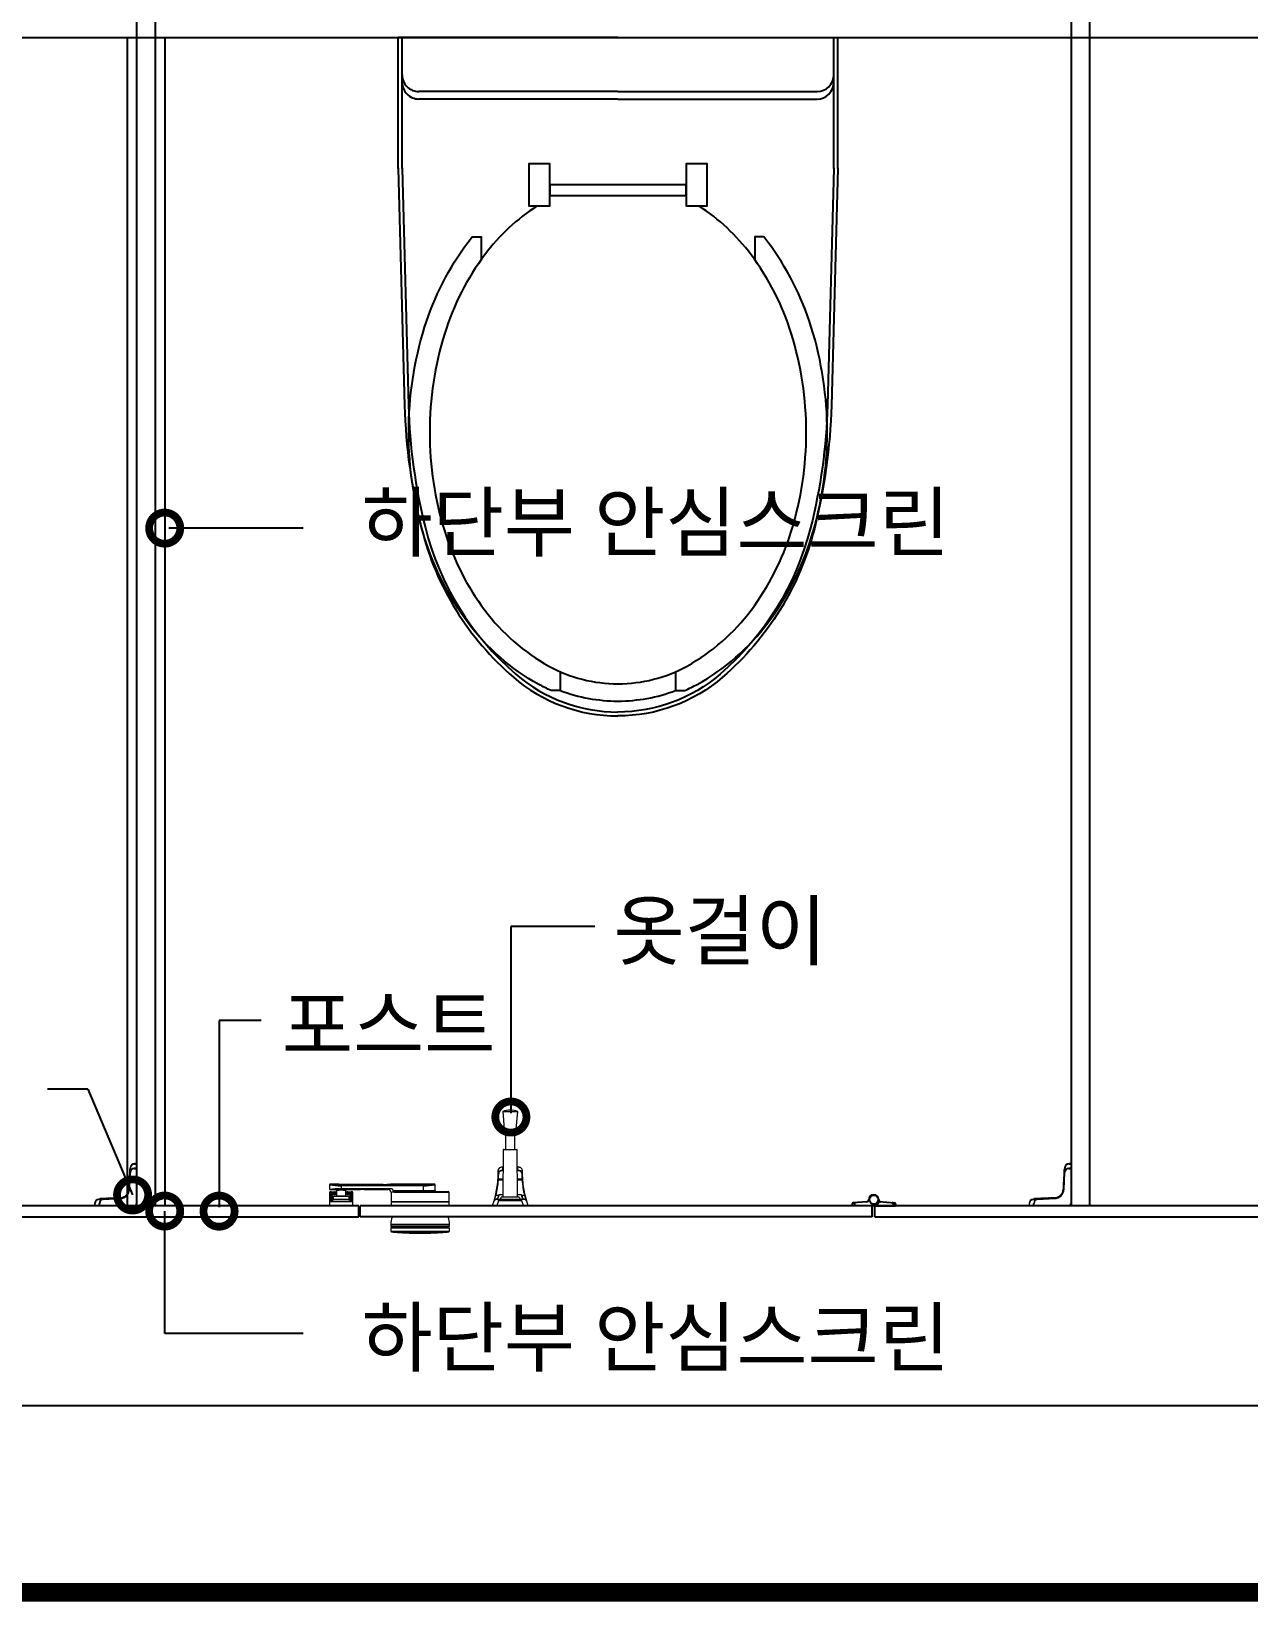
# Model space of a CAD drawing. Extents: x -256 to 8104, y -176 to 5714.
# Drawn here: x 3159 to 3810, y 2764 to 3604 of the extents above; entities that cross this region are included whole.
import ezdxf
from ezdxf.enums import TextEntityAlignment as Align

# ---------------------------------------------------------------- set-up
doc = ezdxf.new("R2010")
doc.units = 0
doc.header["$LTSCALE"] = 30
doc.layers.get('0').update_dxf_attribs({"linetype": 'CONTINUOUS'})
for name, color, linetype in [('0_toilet', 6, 'CONTINUOUS'), ('HAT', 8, 'CONTINUOUS'), ('경첩', 4, 'CONTINUOUS'), ('문자', 3, 'CONTINUOUS'), ('부자재', 4, 'CONTINUOUS'), ('옷걸이', 4, 'CONTINUOUS'), ('잠금쇠(회전형)', 4, 'CONTINUOUS'), ('치수', 1, 'CONTINUOUS'), ('해치', 8, 'CONTINUOUS')]:
    doc.layers.add(name, color=color, linetype=linetype)
doc.styles.add('돋움', font='malgun.ttf')

# ---------------------------------------------------------------- blocks, each defined once
blk = doc.blocks.new('_DOTSMALL')
at = {"color": 0, "linetype": 'ByBlock', "const_width": 0.5}
blk.add_lwpolyline([(-0.0625, 0, 1), (0.0625, 0, 1)], format="xyb", close=True, dxfattribs=at)
blk = doc.blocks.new('A$C63EC304E')
at = {"layer": '치수', "color": 1, "xscale": 2.5, "yscale": 2.5, "zscale": 2.5, "rotation": 234.3098741996962}
blk.add_blockref('_DOTSMALL', (0.312, 0.312), dxfattribs=at)
blk = doc.blocks.new('A$C2BC9653E')
at = {"layer": '치수', "xscale": 0.3333333333333333, "yscale": 0.3333333333333333, "zscale": 0.3333333333333333}
blk.add_blockref('A$C63EC304E', (0, 0), dxfattribs=at)
blk = doc.blocks.new('A$C7FC71301')
at = {"layer": '치수', "rotation": 180}
blk.add_blockref('A$C2BC9653E', (0.208, 0.208), dxfattribs=at)
blk = doc.blocks.new('A$C4A20372B')
at = {"layer": '치수'}
blk.add_blockref('A$C7FC71301', (0, 0), dxfattribs=at)
blk = doc.blocks.new('A$C566469F5')
at = {"layer": '치수'}
blk.add_blockref('A$C4A20372B', (0, 0), dxfattribs=at)
blk = doc.blocks.new('A$C7E317CD4')
at = {"layer": '해치', "xscale": 2, "yscale": 2, "zscale": 2}
blk.add_blockref('A$C566469F5', (0, 0), dxfattribs=at)
blk = doc.blocks.new('A$C601D7F27')
at = {"layer": '치수'}
blk.add_blockref('A$C7E317CD4', (0, 0), dxfattribs=at)
blk = doc.blocks.new('A$C38802C08')
at = {"layer": '치수'}
blk.add_blockref('A$C601D7F27', (0, 0), dxfattribs=at)
blk = doc.blocks.new('A$C10E41893')
at = {"layer": '부자재'}
for p, q in [((6.5, 0), (6.5, 196)), ((123.3, 196), (6.5, 196)), ((123.3, 192.5), (6.5, 192.5)), ((54.8, 0), (54.8, 177.5)), ((61.4, 0), (61.4, 177.5)), ((6.5, 0), (6.5, -196)), ((54.8, 0), (54.8, -177.5)), ((61.4, 0), (61.4, -177.5)), ((123.3, -192.5), (6.5, -192.5)), ((123.3, -196), (6.5, -196))]:
    blk.add_line(p, q, dxfattribs=at)
for points in [[(122.7, 196, -0.012538), (123.3, 196), (334.6, 190.3, -0.055395), (444.7, 175.1, -0.154276), (576.9, 93.3, -0.179504), (611.5, 0, -0.179504)], [(122.8, 192.5, -0.012538), (123.2, 192.5), (334.5, 186.8, -0.055395), (443.8, 171.7, -0.154276), (574.3, 91, -0.179504), (608, 0, -0.179504)], [(572, 51.4), (588.8, 51.4), (588.8, 59.6, 0.021185), (583.3, 70.7, 0.106084), (528.4, 133.7, 0.085733), (452.6, 172.4, 0.075373), (358.7, 186.6, 0.075373), (264.8, 172.4, 0.085733), (189, 133.7, 0.007337), (184.4, 130.1), (184.4, 122), (204.7, 122)], [(156.7, -72, 0.089162), (200.2, -118.7, 0.085733), (270.3, -154.5, 0.075373), (358.7, -167.9, 0.075373), (447.1, -154.5, 0.085733), (517.2, -118.7, 0.106084), (567, -61.6, 0.126931), (582.8, 0, 0.126931), (567, 61.6, 0.106084), (517.2, 118.7, 0.085733), (447.1, 154.5, 0.075373), (358.7, 167.9, 0.075373), (270.3, 154.5, 0.085733), (200.2, 118.7, 0.089162), (156.7, 72)], [(588.8, -51.4, 0.090214), (598.2, 0, 0.090214), (588.8, 51.4, 0.106084)], [(122.7, -196, 0.012538), (123.3, -196), (334.6, -190.3, 0.055395), (444.7, -175.1, 0.154276), (576.9, -93.3, 0.179504), (611.5, 0, 0.179504)], [(122.8, -192.5, 0.012538), (123.2, -192.5), (334.5, -186.8, 0.055395), (443.8, -171.7, 0.154276), (574.3, -91, 0.179504), (608, 0, 0.179504)], [(572, -51.4), (588.8, -51.4), (588.8, -59.6, -0.021185), (583.3, -70.7, -0.106084), (528.4, -133.7, -0.085733), (452.6, -172.4, -0.075373), (358.7, -186.6, -0.075373), (264.8, -172.4, -0.085733), (189, -133.7, -0.007337), (184.4, -130.1), (184.4, -122), (204.7, -122)]]:
    blk.add_lwpolyline(points, format="xyb", dxfattribs=at)
blk.add_lwpolyline([(138, -60.8), (119.3, -60.8), (119.3, -79.5), (156.7, -79.5), (156.7, -60.8), (138, -60.8), (147.3, -60.8), (147.3, 60.8), (138, 60.8), (156.7, 60.8), (156.7, 79.5), (119.3, 79.5), (119.3, 60.8), (138, 60.8), (138, -60.8), (119.3, -60.8)], dxfattribs=at)
for centre, start, end in [((39.8, 177.5), 0, 90), ((46.4, 177.5), 0, 90), ((39.8, -177.5), 270, 0), ((46.4, -177.5), 270, 0)]:
    blk.add_arc(centre, 15, start, end, dxfattribs=at)
blk = doc.blocks.new('EDGE_16', base_point=(154726.29, 5436.32))
blk.add_line((157446.52, 9037.37), (158946.52, 9037.37))
at = {"color": 2}
for p, q in [((157936.52, 9037.37), (157936.52, 8412.37)), ((157956.52, 9037.37), (157956.52, 8412.37))]:
    blk.add_line(p, q, dxfattribs=at)
at = {"color": 8}
blk.add_line((157210.45, 8305.56), (159173.03, 8305.56), dxfattribs=at)
at = {"color": 8, "const_width": 10}
blk.add_lwpolyline([(154773.73, 8205.56), (160558.27, 8205.56)], dxfattribs=at)
at = {"layer": '0_toilet'}
for p, q in [((157941.52, 9137.37), (157941.52, 8412.37)), ((157951.52, 9137.37), (157951.52, 8412.37)), ((158441.47, 9137.37), (158441.47, 8412.37)), ((158451.57, 8412.36), (158451.57, 9137.36)), ((158060.45, 8412.37), (157836.52, 8412.37)), ((158060.45, 8406.37), (158060.45, 8412.37)), ((158335.02, 8412.37), (158061.2, 8412.37)), ((158061.2, 8406.37), (158061.2, 8412.37)), ((158335.02, 8406.37), (158335.02, 8412.37)), ((158565.5, 8412.37), (158336.52, 8412.37)), ((158336.52, 8406.37), (158336.52, 8412.37)), ((157836.52, 8406.37), (158060.45, 8406.37)), ((158335.02, 8406.37), (158061.2, 8406.37)), ((158336.52, 8406.37), (158565.5, 8406.37))]:
    blk.add_line(p, q, dxfattribs=at)
at = {"layer": '경첩', "color": 4, "linetype": 'Continuous', "lineweight": 15}
for p, q in [((157940.38, 8434.62), (157940.38, 8434.87)), ((157941.52, 8434.87), (157940.38, 8434.87)), ((157940.38, 8434.62), (157941.52, 8434.62)), ((157941.52, 8434.62), (157941.52, 8434.87)), ((157941.52, 8432.47), (157941.52, 8434.62)), ((158440.33, 8434.62), (158440.33, 8434.87)), ((158441.47, 8434.87), (158440.33, 8434.87)), ((158440.33, 8434.62), (158441.47, 8434.62)), ((158441.47, 8434.62), (158441.47, 8434.87)), ((158441.47, 8432.47), (158441.47, 8434.62)), ((157937.51, 8426.82), (157937.37, 8423.95)), ((157937.92, 8430.13), (157937.49, 8421.16)), ((157937.51, 8426.82), (157937.75, 8426.58)), ((157937.56, 8427.83), (157937.53, 8427.15)), ((157937.53, 8427.15), (157937.76, 8426.91)), ((157937.56, 8427.83), (157937.8, 8427.59)), ((157937.57, 8428.17), (157937.81, 8427.93)), ((157937.73, 8431.54), (157937.61, 8428.84)), ((157937.61, 8428.84), (157937.84, 8428.6)), ((157937.73, 8431.54), (157937.97, 8431.3)), ((157937.74, 8421.15), (157938.17, 8430.12)), ((157937.84, 8432.14), (157938, 8431.98)), ((157938.03, 8432.63), (157937.92, 8430.13)), ((157938.22, 8431.18), (157938.28, 8432.62)), ((157940.26, 8432.37), (157940.26, 8432.12)), ((157941.52, 8432.37), (157940.26, 8432.37)), ((157940.26, 8432.12), (157941.52, 8432.12)), ((157940.27, 8432.37), (157940.27, 8432.47)), ((157940.27, 8432.47), (157941.52, 8432.47)), ((157941.52, 8432.12), (157941.52, 8432.37)), ((157941.52, 8432.12), (157941.52, 8413.87)), ((158437.46, 8426.82), (158437.32, 8423.95)), ((158437.87, 8430.13), (158437.44, 8421.16)), ((158437.46, 8426.82), (158437.7, 8426.58)), ((158437.51, 8427.83), (158437.48, 8427.15)), ((158437.48, 8427.15), (158437.71, 8426.91)), ((158437.51, 8427.83), (158437.75, 8427.59)), ((158437.52, 8428.17), (158437.76, 8427.93)), ((158437.68, 8431.54), (158437.56, 8428.84)), ((158437.56, 8428.84), (158437.79, 8428.6)), ((158437.68, 8431.54), (158437.92, 8431.3)), ((158437.69, 8421.15), (158438.12, 8430.12)), ((158437.79, 8432.14), (158437.95, 8431.98)), ((158437.98, 8432.63), (158437.87, 8430.13)), ((158438.17, 8431.18), (158438.23, 8432.62)), ((158440.21, 8432.37), (158440.21, 8432.12)), ((158441.47, 8432.37), (158440.21, 8432.37)), ((158440.21, 8432.12), (158441.47, 8432.12)), ((158440.22, 8432.37), (158440.22, 8432.47)), ((158440.22, 8432.47), (158441.47, 8432.47)), ((158441.47, 8432.12), (158441.47, 8432.37)), ((158441.47, 8432.12), (158441.47, 8413.87)), ((157934.97, 8417.34), (157935.15, 8417.16)), ((157935.18, 8417.48), (157935.36, 8417.3)), ((157936.27, 8418.51), (157936.45, 8418.33)), ((157936.42, 8418.71), (157936.6, 8418.53)), ((157936.69, 8419.15), (157936.87, 8418.97)), ((157936.8, 8419.39), (157936.99, 8419.2)), ((157936.97, 8419.79), (157937.16, 8419.6)), ((157937.33, 8420.1), (157937.12, 8420.31)), ((157937.12, 8420.31), (157937.33, 8420.11)), ((157937.2, 8420.69), (157937.41, 8420.47)), ((157937.22, 8420.91), (157937.45, 8420.68)), ((157937.27, 8421.82), (157937.24, 8421.17)), ((157937.28, 8421.92), (157937.27, 8421.82)), ((157937.27, 8421.82), (157937.51, 8421.58)), ((157937.29, 8422.26), (157937.28, 8421.92)), ((157937.28, 8421.92), (157937.52, 8421.68)), ((157937.3, 8422.36), (157937.29, 8422.26)), ((157937.29, 8422.26), (157937.53, 8422.02)), ((157937.34, 8423.28), (157937.3, 8422.36)), ((157937.3, 8422.36), (157937.54, 8422.12)), ((157937.34, 8423.28), (157937.58, 8423.04)), ((157937.37, 8423.94), (157937.35, 8423.52)), ((157937.35, 8423.52), (157937.59, 8423.28)), ((157937.37, 8423.95), (157937.61, 8423.71)), ((157937.37, 8423.94), (157937.61, 8423.7)), ((158434.92, 8417.34), (158435.1, 8417.16)), ((158435.13, 8417.48), (158435.31, 8417.3)), ((158436.22, 8418.51), (158436.4, 8418.33)), ((158436.37, 8418.71), (158436.55, 8418.53)), ((158436.64, 8419.15), (158436.82, 8418.97)), ((158436.75, 8419.39), (158436.94, 8419.2)), ((158436.92, 8419.79), (158437.11, 8419.6)), ((158437.28, 8420.1), (158437.07, 8420.31)), ((158437.07, 8420.31), (158437.28, 8420.11)), ((158437.15, 8420.69), (158437.36, 8420.47)), ((158437.17, 8420.91), (158437.4, 8420.68)), ((158437.22, 8421.82), (158437.19, 8421.17)), ((158437.23, 8421.92), (158437.22, 8421.82)), ((158437.22, 8421.82), (158437.46, 8421.58)), ((158437.24, 8422.26), (158437.23, 8421.92)), ((158437.23, 8421.92), (158437.47, 8421.68)), ((158437.25, 8422.36), (158437.24, 8422.26)), ((158437.24, 8422.26), (158437.48, 8422.02)), ((158437.29, 8423.28), (158437.25, 8422.36)), ((158437.25, 8422.36), (158437.49, 8422.12)), ((158437.29, 8423.28), (158437.53, 8423.04)), ((158437.32, 8423.94), (158437.3, 8423.52)), ((158437.3, 8423.52), (158437.54, 8423.28)), ((158437.32, 8423.95), (158437.56, 8423.71)), ((158437.32, 8423.94), (158437.56, 8423.7)), ((157919.27, 8413.51), (157919.02, 8413.51)), ((157919.02, 8413.51), (157919.02, 8412.37)), ((157919.02, 8412.37), (157919.27, 8412.37)), ((157919.27, 8412.37), (157919.27, 8413.51)), ((157919.27, 8412.37), (157921.42, 8412.37)), ((157923.76, 8415.98), (157921.26, 8415.86)), ((157921.27, 8415.61), (157922.72, 8415.68)), ((157921.42, 8412.37), (157921.42, 8413.62)), ((157921.42, 8413.62), (157921.52, 8413.62)), ((157921.52, 8413.63), (157921.77, 8413.63)), ((157921.52, 8413.63), (157921.52, 8412.37)), ((157921.52, 8412.37), (157921.77, 8412.37)), ((157921.76, 8416.05), (157921.84, 8416.14)), ((157921.76, 8416.05), (157921.92, 8415.89)), ((157921.77, 8412.37), (157921.77, 8413.63)), ((157940.02, 8412.37), (157921.77, 8412.37)), ((157925.05, 8416.29), (157921.84, 8416.14)), ((157932.73, 8416.4), (157923.76, 8415.98)), ((157923.77, 8415.73), (157932.75, 8416.15)), ((157925.05, 8416.29), (157925.29, 8416.05)), ((157925.73, 8416.32), (157925.97, 8416.08)), ((157926.07, 8416.34), (157926.31, 8416.1)), ((157929.44, 8416.5), (157926.74, 8416.37)), ((157926.74, 8416.37), (157926.98, 8416.13)), ((157929.44, 8416.5), (157929.68, 8416.26)), ((157930.12, 8416.53), (157930.36, 8416.29)), ((157930.46, 8416.55), (157930.7, 8416.31)), ((157932.48, 8416.64), (157931.13, 8416.58)), ((157931.13, 8416.58), (157931.37, 8416.34)), ((157932.72, 8416.65), (157932.48, 8416.64)), ((157932.48, 8416.64), (157932.72, 8416.4)), ((157933.73, 8416.81), (157933.93, 8416.61)), ((157934.26, 8416.98), (157934.45, 8416.79)), ((157934.51, 8417.09), (157934.69, 8416.9)), ((158419.22, 8413.51), (158418.97, 8413.51)), ((158418.97, 8413.51), (158418.97, 8412.37)), ((158418.97, 8412.37), (158419.22, 8412.37)), ((158419.22, 8412.37), (158419.22, 8413.51)), ((158419.22, 8412.37), (158421.37, 8412.37)), ((158423.71, 8415.98), (158421.21, 8415.86)), ((158421.22, 8415.61), (158422.67, 8415.68)), ((158421.37, 8412.37), (158421.37, 8413.62)), ((158421.37, 8413.62), (158421.47, 8413.62)), ((158421.47, 8413.63), (158421.72, 8413.63)), ((158421.47, 8413.63), (158421.47, 8412.37)), ((158421.47, 8412.37), (158421.72, 8412.37)), ((158421.71, 8416.05), (158421.79, 8416.14)), ((158421.71, 8416.05), (158421.87, 8415.89)), ((158421.72, 8412.37), (158421.72, 8413.63)), ((158439.97, 8412.37), (158421.72, 8412.37)), ((158425, 8416.29), (158421.79, 8416.14)), ((158432.68, 8416.4), (158423.71, 8415.98)), ((158423.72, 8415.73), (158432.7, 8416.15)), ((158425, 8416.29), (158425.24, 8416.05)), ((158425.68, 8416.32), (158425.92, 8416.08)), ((158426.02, 8416.34), (158426.26, 8416.1)), ((158429.39, 8416.5), (158426.69, 8416.37)), ((158426.69, 8416.37), (158426.93, 8416.13)), ((158429.39, 8416.5), (158429.63, 8416.26)), ((158430.07, 8416.53), (158430.31, 8416.29)), ((158430.41, 8416.55), (158430.65, 8416.31)), ((158432.43, 8416.64), (158431.08, 8416.58)), ((158431.08, 8416.58), (158431.32, 8416.34)), ((158432.67, 8416.65), (158432.43, 8416.64)), ((158432.43, 8416.64), (158432.67, 8416.4)), ((158433.68, 8416.81), (158433.88, 8416.61)), ((158434.21, 8416.98), (158434.4, 8416.79)), ((158434.46, 8417.09), (158434.64, 8416.9))]:
    blk.add_line(p, q, dxfattribs=at)
at = {"layer": '경첩', "color": 4, "linetype": 'Continuous', "lineweight": 15, "flags": 128}
for points in [[(157937.61, 8428.84), (157937.6, 8428.71), (157937.59, 8428.58), (157937.59, 8428.47), (157937.58, 8428.36), (157937.58, 8428.28), (157937.58, 8428.22), (157937.57, 8428.18), (157937.57, 8428.17)], [(157937.76, 8432.05), (157937.75, 8431.95), (157937.75, 8431.82), (157937.74, 8431.69), (157937.73, 8431.54)], [(157937.76, 8432.05), (157937.78, 8432.07), (157937.79, 8432.09), (157937.81, 8432.11), (157937.82, 8432.12), (157937.83, 8432.13), (157937.84, 8432.13), (157937.84, 8432.14), (157937.84, 8432.14)], [(157937.92, 8430.13), (157937.92, 8430.13), (157937.94, 8430.13), (157937.96, 8430.13), (157937.99, 8430.13), (157938.03, 8430.13), (157938.07, 8430.13), (157938.12, 8430.12), (157938.17, 8430.12)], [(157938.28, 8432.62), (157938.24, 8432.62), (157938.19, 8432.63), (157938.15, 8432.63), (157938.11, 8432.63), (157938.08, 8432.63), (157938.05, 8432.63), (157938.04, 8432.63), (157938.03, 8432.63)], [(158437.56, 8428.84), (158437.55, 8428.71), (158437.54, 8428.58), (158437.54, 8428.47), (158437.53, 8428.36), (158437.53, 8428.28), (158437.53, 8428.22), (158437.52, 8428.18), (158437.52, 8428.17)], [(158437.71, 8432.05), (158437.7, 8431.95), (158437.7, 8431.82), (158437.69, 8431.69), (158437.68, 8431.54)], [(158437.71, 8432.05), (158437.73, 8432.07), (158437.74, 8432.09), (158437.76, 8432.11), (158437.77, 8432.12), (158437.78, 8432.13), (158437.79, 8432.13), (158437.79, 8432.14), (158437.79, 8432.14)], [(158437.87, 8430.13), (158437.87, 8430.13), (158437.89, 8430.13), (158437.91, 8430.13), (158437.94, 8430.13), (158437.98, 8430.13), (158438.02, 8430.13), (158438.07, 8430.12), (158438.12, 8430.12)], [(158438.23, 8432.62), (158438.19, 8432.62), (158438.14, 8432.63), (158438.1, 8432.63), (158438.06, 8432.63), (158438.03, 8432.63), (158438, 8432.63), (158437.99, 8432.63), (158437.98, 8432.63)], [(157937.12, 8420.31), (157937.12, 8420.31), (157937.12, 8420.31)], [(157937.22, 8420.91), (157937.2, 8420.74), (157937.2, 8420.69)], [(157937.35, 8423.52), (157937.35, 8423.44), (157937.35, 8423.36), (157937.34, 8423.28)], [(157937.37, 8423.95), (157937.37, 8423.94), (157937.37, 8423.94)], [(157937.49, 8421.16), (157937.5, 8421.16), (157937.51, 8421.16), (157937.54, 8421.16), (157937.57, 8421.16), (157937.6, 8421.16), (157937.65, 8421.15), (157937.69, 8421.15), (157937.74, 8421.15)], [(158437.07, 8420.31), (158437.07, 8420.31), (158437.07, 8420.31)], [(158437.17, 8420.91), (158437.15, 8420.74), (158437.15, 8420.69)], [(158437.3, 8423.52), (158437.3, 8423.44), (158437.3, 8423.36), (158437.29, 8423.28)], [(158437.32, 8423.95), (158437.32, 8423.94), (158437.32, 8423.94)], [(158437.44, 8421.16), (158437.45, 8421.16), (158437.46, 8421.16), (158437.49, 8421.16), (158437.52, 8421.16), (158437.55, 8421.16), (158437.6, 8421.15), (158437.64, 8421.15), (158437.69, 8421.15)], [(157921.27, 8415.61), (157921.27, 8415.66), (157921.27, 8415.71), (157921.27, 8415.75), (157921.26, 8415.79), (157921.26, 8415.82), (157921.26, 8415.84), (157921.26, 8415.86), (157921.26, 8415.86)], [(157923.76, 8415.98), (157923.76, 8415.97), (157923.76, 8415.96), (157923.76, 8415.94), (157923.76, 8415.91), (157923.77, 8415.87), (157923.77, 8415.83), (157923.77, 8415.78), (157923.77, 8415.73)], [(157925.73, 8416.32), (157925.72, 8416.32), (157925.68, 8416.32), (157925.62, 8416.32), (157925.53, 8416.31), (157925.43, 8416.31), (157925.31, 8416.3), (157925.19, 8416.3), (157925.05, 8416.29)], [(157926.74, 8416.37), (157926.63, 8416.36), (157926.51, 8416.36), (157926.4, 8416.35), (157926.31, 8416.35), (157926.23, 8416.35), (157926.16, 8416.34), (157926.11, 8416.34), (157926.08, 8416.34), (157926.07, 8416.34)], [(157930.12, 8416.53), (157930.11, 8416.53), (157930.07, 8416.53), (157930, 8416.52), (157929.92, 8416.52), (157929.82, 8416.52), (157929.7, 8416.51), (157929.58, 8416.5), (157929.44, 8416.5)], [(157931.13, 8416.58), (157931, 8416.57), (157930.87, 8416.56), (157930.76, 8416.56), (157930.65, 8416.55), (157930.57, 8416.55), (157930.51, 8416.55), (157930.47, 8416.55), (157930.46, 8416.55)], [(157932.73, 8416.4), (157932.73, 8416.4), (157932.74, 8416.38), (157932.74, 8416.36), (157932.74, 8416.33), (157932.74, 8416.29), (157932.74, 8416.25), (157932.74, 8416.2), (157932.75, 8416.15)], [(158421.22, 8415.61), (158421.22, 8415.66), (158421.22, 8415.71), (158421.22, 8415.75), (158421.21, 8415.79), (158421.21, 8415.82), (158421.21, 8415.84), (158421.21, 8415.86), (158421.21, 8415.86)], [(158423.71, 8415.98), (158423.71, 8415.97), (158423.71, 8415.96), (158423.71, 8415.94), (158423.71, 8415.91), (158423.72, 8415.87), (158423.72, 8415.83), (158423.72, 8415.78), (158423.72, 8415.73)], [(158425.68, 8416.32), (158425.67, 8416.32), (158425.63, 8416.32), (158425.57, 8416.32), (158425.48, 8416.31), (158425.38, 8416.31), (158425.26, 8416.3), (158425.14, 8416.3), (158425, 8416.29)], [(158426.69, 8416.37), (158426.58, 8416.36), (158426.46, 8416.36), (158426.35, 8416.35), (158426.26, 8416.35), (158426.18, 8416.35), (158426.11, 8416.34), (158426.06, 8416.34), (158426.03, 8416.34), (158426.02, 8416.34)], [(158430.07, 8416.53), (158430.06, 8416.53), (158430.02, 8416.53), (158429.95, 8416.52), (158429.87, 8416.52), (158429.77, 8416.52), (158429.65, 8416.51), (158429.53, 8416.5), (158429.39, 8416.5)], [(158431.08, 8416.58), (158430.95, 8416.57), (158430.82, 8416.56), (158430.71, 8416.56), (158430.6, 8416.55), (158430.52, 8416.55), (158430.46, 8416.55), (158430.42, 8416.55), (158430.41, 8416.55)], [(158432.68, 8416.4), (158432.68, 8416.4), (158432.69, 8416.38), (158432.69, 8416.36), (158432.69, 8416.33), (158432.69, 8416.29), (158432.69, 8416.25), (158432.69, 8416.2), (158432.7, 8416.15)]]:
    blk.add_lwpolyline(points, dxfattribs=at)
at = {"layer": '경첩', "color": 4, "linetype": 'Continuous', "lineweight": 15}
for centre, radius, start, end in [((157940.38, 8432.52), 2.35, 90, 177.30166), ((157940.38, 8432.52), 2.1, 90, 177.30166), ((158440.33, 8432.52), 2.35, 90, 177.30166), ((158440.33, 8432.52), 2.1, 90, 177.30166), ((157940.26, 8430.02), 2.35, 90, 177.30166), ((157940.26, 8430.02), 2.1, 90, 177.30166), ((158440.21, 8430.02), 2.35, 90, 177.30166), ((158440.21, 8430.02), 2.1, 90, 177.30166), ((157932.5, 8421.4), 5, 272.69834, 357.30166), ((157932.5, 8421.4), 5.25, 272.69834, 357.30166), ((157932.5, 8421.4), 4.75, 294.99481, 301.29977), ((157932.5, 8421.39), 4.75, 301.29911, 304.38581), ((157932.5, 8421.4), 4.75, 304.38489, 322.56084), ((157932.5, 8421.4), 4.75, 322.56123, 325.61449), ((157932.5, 8421.4), 4.75, 325.61511, 331.82645), ((157932.5, 8421.4), 4.75, 335.00519, 340.23398), ((157932.5, 8421.4), 4.75, 340.23398, 346.75686), ((157932.5, 8421.4), 4.75, 346.83767, 351.3944), ((157932.5, 8421.4), 4.75, 354.09118, 357.30166), ((158432.45, 8421.4), 5, 272.69834, 357.30166), ((158432.45, 8421.4), 5.25, 272.69834, 357.30166), ((158432.45, 8421.4), 4.75, 294.99481, 301.29977), ((158432.45, 8421.39), 4.75, 301.29911, 304.38581), ((158432.45, 8421.4), 4.75, 304.38489, 322.56084), ((158432.45, 8421.4), 4.75, 322.56123, 325.61449), ((158432.45, 8421.4), 4.75, 325.61511, 331.82645), ((158432.45, 8421.4), 4.75, 335.00519, 340.23398), ((158432.45, 8421.4), 4.75, 340.23398, 346.75686), ((158432.45, 8421.4), 4.75, 346.83767, 351.3944), ((158432.45, 8421.4), 4.75, 354.09118, 357.30166), ((157921.37, 8413.51), 2.35, 92.69834, 180), ((157921.37, 8413.51), 2.1, 92.69834, 180), ((157923.87, 8413.63), 2.35, 92.69834, 180), ((157923.87, 8413.63), 2.1, 92.69834, 180), ((157932.5, 8421.4), 4.75, 272.69834, 285), ((157932.5, 8421.4), 4.75, 284.99982, 291.75061), ((157940.02, 8413.87), 1.5, 270, 0), ((158421.32, 8413.51), 2.35, 92.69834, 180), ((158421.32, 8413.51), 2.1, 92.69834, 180), ((158423.82, 8413.63), 2.35, 92.69834, 180), ((158423.82, 8413.63), 2.1, 92.69834, 180), ((158432.45, 8421.4), 4.75, 272.69834, 285), ((158432.45, 8421.4), 4.75, 284.99982, 291.75061), ((158439.97, 8413.87), 1.5, 270, 0)]:
    blk.add_arc(centre, radius, start, end, dxfattribs=at)
at = {"layer": '부자재'}
for p, q in [((158324.33, 8413.29), (158324.33, 8412.37)), ((158334.99, 8412.37), (158324.33, 8412.37)), ((158332.08, 8414.46), (158324.87, 8413.96)), ((158325.58, 8413.46), (158325.58, 8412.37)), ((158335.79, 8412.92), (158335.79, 8412.12)), ((158336.04, 8412.12), (158335.79, 8412.12)), ((158336.04, 8412.92), (158336.04, 8412.12)), ((158336.51, 8412.42), (158336.51, 8412.37)), ((158336.51, 8412.37), (158347.5, 8412.37)), ((158338.78, 8414.54), (158346.95, 8413.96)), ((158346.25, 8413.46), (158346.25, 8412.37)), ((158347.5, 8413.29), (158347.5, 8412.37))]:
    blk.add_line(p, q, dxfattribs=at)
at = {"layer": '부자재', "color": 1}
blk.add_circle((158335.92, 8415.58), 2.34, dxfattribs=at)
at = {"layer": '부자재'}
for centre, radius, start, end in [((158335.92, 8415.58), 2.62, 270, 180), ((158325.03, 8413.27), 0.7, 101.7765, 181.67124), ((158326.43, 8413.23), 0.884, 113.40773, 164.5497), ((158332.01, 8415.75), 1.29, 272.92313, 352.47243), ((158336.27, 8411.35), 1.65, 102.52675, 141.54753), ((158335.56, 8411.35), 1.65, 43.10029, 77.47325), ((158336.01, 8415.23), 2.86, 280.08401, 345.97919), ((158339.82, 8415.75), 1.29, 187.52757, 267.07687), ((158345.4, 8413.23), 0.884, 15.4503, 67.30044), ((158346.8, 8413.27), 0.7, 358.32876, 78.2235)]:
    blk.add_arc(centre, radius, start, end, dxfattribs=at)
at = {"layer": '옷걸이', "lineweight": 15}
for p, q in [((158137.41, 8462.81), (158138.16, 8453.31)), ((158137.41, 8462.81), (158145.41, 8462.81)), ((158144.66, 8453.31), (158145.41, 8462.81)), ((158138.16, 8453.31), (158144.66, 8453.31)), ((158138.91, 8453.31), (158138.91, 8442.46)), ((158143.91, 8442.46), (158143.91, 8453.31)), ((158137.91, 8442.46), (158141.41, 8442.46)), ((158141.41, 8442.46), (158144.91, 8442.46)), ((158137.66, 8442.21), (158137.44, 8416.96)), ((158145.16, 8442.21), (158137.66, 8442.21)), ((158145.38, 8416.96), (158145.16, 8442.21)), ((158137.52, 8425.99), (158135.07, 8425.99)), ((158135.14, 8426.76), (158137.52, 8426.76)), ((158137.58, 8433.09), (158137.48, 8433.09)), ((158137.48, 8433.09), (158137.48, 8433)), ((158137.58, 8433), (158137.48, 8433)), ((158137.49, 8431.47), (158137.49, 8431.12)), ((158137.49, 8431.47), (158137.57, 8431.47)), ((158137.56, 8431.12), (158137.49, 8431.12)), ((158145.34, 8433.09), (158145.24, 8433.09)), ((158145.34, 8433), (158145.24, 8433)), ((158145.25, 8431.47), (158145.33, 8431.47)), ((158145.33, 8431.12), (158145.25, 8431.12)), ((158145.29, 8426.76), (158147.68, 8426.76)), ((158147.75, 8425.99), (158145.3, 8425.99)), ((158145.33, 8431.47), (158145.33, 8431.12)), ((158145.34, 8433.09), (158145.34, 8433)), ((158135.15, 8417.86), (158133.72, 8417.86)), ((158135.15, 8417.85), (158133.72, 8417.85)), ((158135.09, 8417.31), (158135.15, 8417.89)), ((158147.66, 8417.89), (158147.73, 8417.32)), ((158149.1, 8417.86), (158147.67, 8417.86)), ((158149.1, 8417.85), (158147.67, 8417.85)), ((158131.91, 8412.46), (158132.75, 8415.03)), ((158134.28, 8412.46), (158131.91, 8412.46)), ((158132.75, 8415.03), (158132.76, 8415.04)), ((158132.75, 8415.03), (158132.75, 8415.03)), ((158133.74, 8415.83), (158133.63, 8415.79)), ((158133.7, 8415.72), (158133.7, 8415.72)), ((158149.11, 8415.72), (158133.7, 8415.72)), ((158135.12, 8415.01), (158134.28, 8412.46)), ((158148.53, 8412.46), (158134.28, 8412.46)), ((158135.12, 8415.01), (158135.12, 8415.69)), ((158135.12, 8415.69), (158147.7, 8415.69)), ((158147.7, 8415.01), (158135.12, 8415.01)), ((158146.18, 8416.96), (158136.63, 8416.96)), ((158147.7, 8415.01), (158147.7, 8415.69)), ((158148.53, 8412.46), (158147.7, 8415.01)), ((158150.91, 8412.46), (158148.53, 8412.46)), ((158149.18, 8415.79), (158149.08, 8415.83)), ((158149.11, 8415.72), (158149.11, 8415.72)), ((158149.23, 8415.79), (158149.14, 8415.82)), ((158150.06, 8415.04), (158150.06, 8415.03)), ((158150.06, 8415.03), (158150.91, 8412.46)), ((158150.06, 8415.03), (158150.06, 8415.03))]:
    blk.add_line(p, q, dxfattribs=at)
at = {"layer": '옷걸이', "lineweight": 15, "flags": 128}
for points in [[(158134.82, 8426.01), (158134.83, 8426.01), (158134.84, 8426.01), (158134.86, 8426.01), (158134.9, 8426.01), (158134.93, 8426), (158134.98, 8426), (158135.02, 8426), (158135.07, 8425.99)], [(158137.48, 8433.09), (158137.43, 8433.09), (158137.09, 8433.07), (158136.77, 8433.02), (158136.45, 8432.95), (158136.15, 8432.84), (158135.88, 8432.7), (158135.63, 8432.55), (158135.42, 8432.36), (158135.24, 8432.16), (158135.11, 8431.94), (158135.02, 8431.71), (158134.98, 8431.48), (158134.98, 8431.44)], [(158137.48, 8433), (158137.06, 8432.98), (158136.65, 8432.91), (158136.27, 8432.8), (158135.92, 8432.65), (158135.61, 8432.46), (158135.36, 8432.25), (158135.17, 8432), (158135.04, 8431.75), (158134.98, 8431.43), (158134.98, 8431.37)], [(158134.99, 8429.87), (158135.03, 8430.14), (158135.14, 8430.4), (158135.31, 8430.65), (158135.55, 8430.87), (158135.84, 8431.07), (158136.17, 8431.23), (158136.55, 8431.35), (158136.95, 8431.43), (158137.49, 8431.47)], [(158137.49, 8431.12), (158137.01, 8431.09), (158136.64, 8431.01), (158136.31, 8430.9), (158136, 8430.76), (158135.74, 8430.58), (158135.53, 8430.38), (158135.37, 8430.16), (158135.27, 8429.92), (158135.24, 8429.68)], [(158145.33, 8431.47), (158145.75, 8431.45), (158146.15, 8431.38), (158146.54, 8431.27), (158146.89, 8431.12), (158147.19, 8430.93), (158147.45, 8430.72), (158147.64, 8430.48), (158147.77, 8430.22), (158147.83, 8429.87)], [(158147.58, 8429.68), (158147.52, 8429.99), (158147.41, 8430.22), (158147.23, 8430.44), (158147.01, 8430.63), (158146.73, 8430.8), (158146.42, 8430.94), (158146.07, 8431.04), (158145.7, 8431.1), (158145.33, 8431.12)], [(158147.84, 8431.38), (158147.84, 8431.39), (158147.82, 8431.62), (158147.75, 8431.84), (158147.65, 8432.06), (158147.5, 8432.26), (158147.31, 8432.44), (158147.09, 8432.61), (158146.83, 8432.76), (158146.55, 8432.88), (158146.25, 8432.98), (158145.93, 8433.05), (158145.59, 8433.08), (158145.34, 8433.09)], [(158147.84, 8431.37), (158147.81, 8431.64), (158147.71, 8431.9), (158147.54, 8432.15), (158147.31, 8432.38), (158147.03, 8432.58), (158146.69, 8432.75), (158146.32, 8432.87), (158145.92, 8432.96), (158145.42, 8433), (158145.34, 8433)], [(158147.99, 8426.01), (158147.99, 8426.01), (158147.98, 8426.01), (158147.95, 8426.01), (158147.92, 8426.01), (158147.88, 8426), (158147.84, 8426), (158147.79, 8426), (158147.75, 8425.99)], [(158133.47, 8417.66), (158133.48, 8417.67), (158133.47, 8417.67)], [(158133.72, 8417.85), (158133.72, 8417.86), (158133.72, 8417.85)], [(158137.45, 8418.25), (158136.85, 8418.23), (158135.58, 8418.17)], [(158147.24, 8418.17), (158145.66, 8418.24), (158145.37, 8418.25)], [(158133.68, 8415.82), (158133.61, 8415.8), (158133.58, 8415.79)], [(158133.68, 8415.82), (158133.69, 8415.82), (158133.74, 8415.83)], [(158133.74, 8415.83), (158133.71, 8415.75), (158133.7, 8415.72)], [(158135.91, 8415.75), (158135.5, 8415.77), (158135.25, 8415.8), (158135.18, 8415.83), (158135.28, 8415.86), (158135.56, 8415.9), (158135.67, 8415.92)], [(158147.15, 8415.92), (158147.43, 8415.88), (158147.61, 8415.84), (158147.62, 8415.81), (158147.45, 8415.78), (158147.12, 8415.76), (158146.66, 8415.74)], [(158149.11, 8415.72), (158149.1, 8415.75), (158149.08, 8415.83)], [(158149.14, 8415.82), (158149.13, 8415.82), (158149.08, 8415.83)]]:
    blk.add_lwpolyline(points, dxfattribs=at)
at = {"layer": '옷걸이', "lineweight": 15}
for centre, radius, start, end in [((158141.41, 8452.52), 11.04, 68.76069, 111.23931), ((158137.91, 8442.21), 0.25, 90, 179.5), ((158144.91, 8442.21), 0.25, 0.5, 90), ((158082.22, 8430.23), 52.77, 346.23171, 355.4136), ((158082.22, 8430.23), 53.02, 346.50971, 355.4136), ((158082.22, 8430.23), 52.77, 355.41362, 356.45105), ((158082.22, 8430.23), 52.77, 356.45107, 359.60958), ((158135.12, 8426.99), 0.23, 185.45744, 275.18876), ((158082.22, 8430.23), 52.77, 359.60958, 1.23689), ((158135.22, 8429.91), 0.227, 188.20874, 276.39203), ((158101.17, 8429.39), 34.07, 354.27357, 355.56682), ((158082.22, 8430.04), 53.02, 356.45107, 359.60958), ((158082.22, 8431.84), 55.27, 359.61891, 1.20733), ((158200.59, 8431.84), 55.27, 178.79267, 180.38109), ((158147.6, 8429.91), 0.227, 263.60797, 351.79126), ((158200.59, 8430.04), 53.02, 180.39042, 183.54893), ((158147.7, 8426.99), 0.23, 264.81124, 354.54256), ((158181.65, 8429.39), 34.08, 184.43326, 185.72635), ((158200.59, 8430.23), 53.02, 184.5864, 193.49029), ((158200.59, 8430.23), 52.77, 178.76311, 180.39042), ((158200.59, 8430.23), 52.77, 180.39042, 183.54893), ((158200.59, 8430.23), 52.76, 183.54888, 184.58645), ((158200.59, 8430.23), 52.77, 184.5864, 193.76829), ((158083.47, 8429.89), 51.47, 343.23764, 346.25768), ((158083.86, 8430.06), 51.33, 343.52264, 346.23766), ((158133.71, 8417.6), 0.247, 89.25852, 165.91582), ((158133.72, 8417.61), 0.25, 90.27283, 166.23947), ((158133.3, 8417.59), 1.81, 282.06066, 352.51429), ((158133.16, 8417.99), 2.24, 284.82654, 3.59318), ((158135.4, 8417.89), 0.248, 89.5881, 179.72305), ((158135.5, 8417.8), 0.376, 79.93932, 150.54556), ((158135.55, 8417.87), 0.307, 84.77864, 118.98165), ((158147.27, 8417.9), 0.271, 58.63439, 97.60531), ((158147.3, 8417.78), 0.4, 32.00917, 97.80826), ((158149.65, 8417.99), 2.24, 176.39085, 255.18943), ((158147.41, 8417.89), 0.248, 0.27695, 90.4119), ((158149.51, 8417.59), 1.8, 186.78644, 258.2605), ((158149.1, 8417.61), 0.25, 13.76166, 89.45314), ((158149.1, 8417.6), 0.247, 14.08418, 90.74148), ((158198.78, 8430.02), 51.15, 193.75841, 196.46904), ((158199.58, 8429.95), 51.71, 193.74931, 196.75644), ((158133.7, 8414.72), 1, 89.99372, 161.80813), ((158133.86, 8414.65), 1.17, 101.39698, 160.6752), ((158135.24, 8417.28), 1.43, 284.10574, 346.92454), ((158141.54, 8816.84), 401.13, 269.19679, 270.73159), ((158147.58, 8417.29), 1.44, 193.11861, 255.96551), ((158149.11, 8414.72), 1, 18.19187, 90.00628), ((158148.97, 8414.65), 1.16, 19.29372, 79.39421)]:
    blk.add_arc(centre, radius, start, end, dxfattribs=at)
at = {"layer": '잠금쇠(회전형)', "linetype": 'Continuous', "lineweight": 15}
for p, q in [((158044.7, 8423.47), (158044.7, 8420.97)), ((158044.7, 8420.97), (158047.96, 8420.97)), ((158044.7, 8419.37), (158044.7, 8412.37)), ((158045.1, 8419.37), (158044.7, 8419.37)), ((158045.1, 8414.37), (158045.1, 8419.37)), ((158045.1, 8419.37), (158045.57, 8419.37)), ((158047.04, 8423.97), (158045.2, 8423.97)), ((158045.2, 8419.87), (158045.57, 8419.87)), ((158045.57, 8419.37), (158045.57, 8419.87)), ((158045.57, 8419.87), (158047.45, 8419.87)), ((158045.57, 8419.37), (158045.57, 8414.83)), ((158047.45, 8419.37), (158045.57, 8419.37)), ((158045.7, 8418.87), (158047.45, 8418.87)), ((158045.7, 8414.87), (158045.7, 8418.87)), ((158046.2, 8418.37), (158045.7, 8418.87)), ((158046.2, 8418.37), (158046.2, 8414.87)), ((158047.45, 8418.37), (158046.2, 8418.37)), ((158046.7, 8417.37), (158046.7, 8415.87)), ((158053.84, 8417.37), (158046.7, 8417.37)), ((158046.95, 8417.62), (158053.67, 8417.62)), ((158047.45, 8419.37), (158047.45, 8419.87)), ((158047.45, 8419.87), (158048.45, 8419.87)), ((158047.45, 8418.87), (158047.45, 8419.37)), ((158047.95, 8419.37), (158047.45, 8419.37)), ((158047.45, 8418.87), (158047.45, 8418.37)), ((158047.45, 8418.87), (158047.95, 8418.87)), ((158048.45, 8418.37), (158047.45, 8418.37)), ((158047.95, 8419.37), (158047.95, 8418.87)), ((158048.45, 8419.37), (158047.95, 8419.37)), ((158047.95, 8418.87), (158048.45, 8418.87)), ((158047.96, 8420.98), (158047.96, 8420.98)), ((158048.45, 8420.48), (158048.45, 8417.62)), ((158073.45, 8423.78), (158050.95, 8423.78)), ((158073.45, 8423.78), (158050.95, 8423.78)), ((158050.95, 8423.78), (158050.95, 8423.78)), ((158050.95, 8423.54), (158094.95, 8423.54)), ((158050.95, 8423.05), (158050.95, 8423.54)), ((158050.95, 8423.05), (158050.95, 8421.47)), ((158094.95, 8423.05), (158050.95, 8423.05)), ((158077.4, 8421.47), (158050.95, 8421.47)), ((158053.45, 8417.62), (158053.45, 8420.47)), ((158053.45, 8419.87), (158054.45, 8419.87)), ((158053.95, 8419.37), (158053.45, 8419.37)), ((158053.45, 8418.87), (158053.95, 8418.87)), ((158054.45, 8418.37), (158053.45, 8418.37)), ((158053.67, 8417.62), (158054.95, 8417.62)), ((158055.2, 8417.37), (158053.84, 8417.37)), ((158053.95, 8420.97), (158061.21, 8420.97)), ((158054.45, 8419.37), (158053.95, 8419.37)), ((158053.95, 8418.87), (158053.95, 8419.37)), ((158053.95, 8418.87), (158054.45, 8418.87)), ((158054.45, 8419.87), (158054.45, 8419.37)), ((158054.45, 8419.87), (158056.33, 8419.87)), ((158056.33, 8419.37), (158054.45, 8419.37)), ((158054.45, 8419.37), (158054.45, 8418.87)), ((158054.45, 8418.87), (158056.2, 8418.87)), ((158054.45, 8418.87), (158054.45, 8418.37)), ((158055.7, 8418.37), (158054.45, 8418.37)), ((158055.2, 8415.87), (158055.2, 8417.37)), ((158056.2, 8418.87), (158055.7, 8418.37)), ((158055.7, 8414.87), (158055.7, 8418.37)), ((158056.2, 8418.87), (158056.2, 8414.87)), ((158056.33, 8419.87), (158056.33, 8419.37)), ((158056.33, 8419.87), (158056.7, 8419.87)), ((158056.33, 8414.83), (158056.33, 8419.37)), ((158056.33, 8419.37), (158056.8, 8419.37)), ((158056.8, 8419.37), (158056.8, 8414.37)), ((158057.2, 8419.37), (158056.8, 8419.37)), ((158057.2, 8412.37), (158057.2, 8419.37)), ((158063.2, 8420.97), (158076.13, 8420.97)), ((158073.45, 8423.78), (158073.45, 8423.78)), ((158076.13, 8420.98), (158076.13, 8420.98)), ((158100.7, 8423.97), (158077.35, 8423.97)), ((158077.7, 8419.4), (158077.7, 8414.47)), ((158079.02, 8419.98), (158079, 8420.17)), ((158108.7, 8419.47), (158079.14, 8419.47)), ((158079.8, 8419.97), (158079.8, 8420.47)), ((158079.8, 8420.47), (158094.95, 8420.47)), ((158079.8, 8419.97), (158108.2, 8419.97)), ((158094.95, 8423.54), (158094.95, 8423.05)), ((158094.95, 8420.47), (158094.95, 8423.05)), ((158094.95, 8419.97), (158094.95, 8420.47)), ((158094.95, 8420.47), (158101.2, 8420.47)), ((158101.2, 8420.47), (158101.2, 8423.47)), ((158108.7, 8414.47), (158108.7, 8419.47)), ((158044.7, 8412.37), (158057.2, 8412.37)), ((158056.8, 8414.37), (158045.1, 8414.37)), ((158045.57, 8414.83), (158045.7, 8414.87)), ((158045.7, 8414.87), (158045.78, 8414.87)), ((158045.78, 8414.87), (158056.12, 8414.87)), ((158046.7, 8415.87), (158053.84, 8415.87)), ((158053.67, 8415.62), (158046.95, 8415.62)), ((158054.95, 8415.62), (158053.67, 8415.62)), ((158053.84, 8415.87), (158055.2, 8415.87)), ((158056.12, 8414.87), (158056.2, 8414.87)), ((158056.2, 8414.87), (158056.33, 8414.83)), ((158108.7, 8414.47), (158077.7, 8414.47)), ((158077.7, 8414.37), (158077.7, 8412.62)), ((158077.7, 8414.37), (158108.7, 8414.37)), ((158077.7, 8412.62), (158108.7, 8412.62)), ((158108.45, 8412.37), (158077.95, 8412.37)), ((158085.45, 8414.47), (158085.45, 8414.37)), ((158100.95, 8414.37), (158100.95, 8414.47)), ((158105.59, 8414.37), (158105.59, 8414.47)), ((158107.68, 8414.37), (158107.68, 8414.47)), ((158107.7, 8414.37), (158107.7, 8414.47)), ((158108.7, 8412.62), (158108.7, 8414.37)), ((158077.45, 8402.37), (158077.45, 8401.37)), ((158108.95, 8402.37), (158077.45, 8402.37)), ((158108.95, 8401.37), (158077.45, 8401.37)), ((158108.45, 8400.87), (158077.95, 8400.87)), ((158108.45, 8400.87), (158077.95, 8400.87)), ((158108.23, 8406.28), (158078.16, 8406.28)), ((158078.3, 8406.37), (158093.2, 8406.37)), ((158093.2, 8406.37), (158108.09, 8406.37)), ((158108.95, 8401.37), (158108.95, 8402.37)), ((158077.45, 8400.37), (158077.45, 8398.83)), ((158108.95, 8400.37), (158077.45, 8400.37)), ((158077.45, 8398.83), (158093.2, 8398.83)), ((158093.2, 8398.33), (158077.9, 8398.33)), ((158081.06, 8398.06), (158093.2, 8398.06)), ((158081.07, 8398.06), (158105.32, 8398.06)), ((158105.03, 8398.04), (158081.36, 8398.04)), ((158087.53, 8397.88), (158087.61, 8397.88)), ((158087.61, 8397.88), (158098.78, 8397.88)), ((158090.49, 8397.79), (158090.49, 8397.88)), ((158091.02, 8397.62), (158095.37, 8397.62)), ((158091.02, 8397.62), (158095.37, 8397.62)), ((158091.39, 8397.88), (158091.39, 8397.77)), ((158091.39, 8397.77), (158095.01, 8397.77)), ((158094.95, 8397.64), (158091.45, 8397.64)), ((158093.2, 8398.83), (158108.95, 8398.83)), ((158108.49, 8398.33), (158093.2, 8398.33)), ((158093.2, 8398.06), (158105.33, 8398.06)), ((158095.01, 8397.77), (158095.01, 8397.88)), ((158095.9, 8397.88), (158095.9, 8397.79)), ((158098.78, 8397.88), (158098.94, 8397.87)), ((158108.95, 8398.83), (158108.95, 8400.37))]:
    blk.add_line(p, q, dxfattribs=at)
at = {"layer": '잠금쇠(회전형)', "linetype": 'Continuous', "lineweight": 15, "flags": 128}
for points in [[(158050.95, 8423.78), (158050.3, 8423.78), (158049.65, 8423.8), (158049.05, 8423.82), (158048.49, 8423.86), (158048.02, 8423.89), (158047.62, 8423.92), (158047.32, 8423.95), (158047.12, 8423.96), (158047.03, 8423.97), (158047.04, 8423.97)], [(158087.51, 8397.82), (158087.33, 8397.84), (158087.26, 8397.85), (158087.29, 8397.87), (158087.41, 8397.87), (158087.53, 8397.88)], [(158091.45, 8397.64), (158091.43, 8397.65), (158091.42, 8397.65), (158091.41, 8397.67), (158091.4, 8397.68), (158091.4, 8397.7), (158091.39, 8397.72), (158091.39, 8397.75), (158091.39, 8397.77)], [(158094.95, 8397.64), (158094.96, 8397.65), (158094.97, 8397.65), (158094.98, 8397.67), (158094.99, 8397.68), (158095, 8397.7), (158095, 8397.72), (158095.01, 8397.75), (158095.01, 8397.77)], [(158098.94, 8397.87), (158099, 8397.87), (158099.12, 8397.87), (158099.13, 8397.85), (158099.05, 8397.84), (158098.88, 8397.82)]]:
    blk.add_lwpolyline(points, dxfattribs=at)
at = {"layer": '잠금쇠(회전형)', "linetype": 'Continuous', "lineweight": 15}
for centre, radius, start, end in [((158045.2, 8423.47), 0.5, 90, 180), ((158050.99, 8469.43), 46.39, 262.20818, 269.95155), ((158051, 8381.55), 39.93, 90.07036, 99.07748), ((158045.2, 8419.37), 0.5, 90, 180), ((158045.58, 8419.39), 0.485, 91.96218, 181.83618), ((158050.99, 8462.39), 38.85, 261.42989, 269.94115), ((158046.95, 8417.37), 0.25, 90, 180), ((158047.45, 8419.37), 0.5, 0, 90), ((158047.45, 8418.87), 0.5, 270, 0), ((158050.95, 8380.73), 40.36, 85.73711, 94.23801), ((158047.95, 8420.47), 0.5, 0.43639, 88.04749), ((158050.95, 8392.89), 27.7, 84.8219, 95.14791), ((158053.95, 8420.47), 0.5, 89.96877, 179.9724), ((158054.45, 8419.37), 0.5, 90, 180), ((158054.45, 8418.87), 0.5, 180, 270), ((158054.95, 8417.37), 0.25, 0, 90), ((158056.31, 8419.39), 0.485, 358.16382, 88.03782), ((158056.7, 8419.37), 0.5, 0, 90), ((158062.2, 8381.67), 39.32, 88.54257, 91.43969), ((158073.44, 8463.4), 39.62, 270.01404, 275.67028), ((158068.69, 8442), 22.3, 289.48526, 292.98802), ((158076.13, 8419.41), 1.56, 359.59497, 89.95031), ((158077.48, 8419.94), 1.54, 8.60077, 92.9035), ((158099.64, 8371.74), 52.46, 113.13853, 114.70837), ((158079.79, 8419.3), 1.18, 89.48836, 132.25903), ((158080.71, 8420.12), 1.69, 184.58266, 202.32751), ((158079.73, 8419.39), 0.588, 82.63369, 171.85158), ((158094.91, 8462.33), 38.79, 270.0516, 278.57737), ((158094.91, 8469.37), 46.32, 270.0429, 277.79737), ((158100.7, 8423.47), 0.5, 0, 90), ((158101.7, 8420.47), 0.5, 180, 270), ((158108.2, 8419.47), 0.5, 0, 90), ((158045.86, 8414.07), 0.816, 110.82653, 158.26403), ((158046.95, 8415.87), 0.25, 180, 270), ((158054.95, 8415.87), 0.25, 270, 0), ((158056.04, 8414.07), 0.816, 21.73597, 69.17347), ((158077.95, 8412.62), 0.25, 180, 270), ((158108.45, 8412.62), 0.25, 270, 0), ((158088.49, 8402.37), 11.04, 159.29961, 180), ((158077.45, 8400.87), 0.5, 0, 90), ((158077.45, 8400.87), 0.5, 270, 0), ((158078.3, 8406.22), 0.15, 90, 159.29961), ((158108.09, 8406.22), 0.15, 20.70039, 90), ((158097.91, 8402.37), 11.04, 0, 20.70039), ((158108.95, 8400.87), 0.5, 90, 180), ((158108.95, 8400.87), 0.5, 180, 270), ((158077.95, 8398.83), 0.5, 180, 264.55841), ((158093.2, 8558.92), 161.31, 264.55841, 265.68596), ((158081.07, 8398.18), 0.125, 265.68596, 270), ((158081.37, 8398.16), 0.125, 235.46261, 265.79687), ((158093.2, 8559.07), 161.46, 265.79687, 269.22758), ((158087.49, 8396.09), 1.78, 88.63824, 96.02732), ((158093.47, 8478.53), 80.92, 265.77886, 267.82871), ((158093.56, 8478.55), 80.82, 266.53826, 267.82898), ((158090.38, 8397.77), 0.114, 281.53171, 6.60874), ((158091.44, 8428.38), 30.74, 268.0585, 270.00127), ((158091.39, 8420.34), 22.57, 267.73509, 270.00139), ((158094.95, 8428.1), 30.45, 269.98969, 271.95054), ((158095.01, 8420.13), 22.36, 269.98808, 272.27544), ((158093.2, 8559.07), 161.46, 270.77242, 274.20313), ((158092.84, 8478.55), 80.82, 272.17102, 273.46174), ((158096.01, 8397.77), 0.114, 173.39126, 258.46829), ((158092.92, 8478.53), 80.92, 272.17129, 274.22114), ((158098.89, 8397.91), 0.0882, 204.57309, 265.36208), ((158098.96, 8396.74), 1.13, 83.08581, 90.71909), ((158105.02, 8398.16), 0.125, 274.20313, 304.53739), ((158105.32, 8398.18), 0.125, 270, 274.31404), ((158093.2, 8558.92), 161.31, 274.31404, 275.44159), ((158108.45, 8398.83), 0.5, 275.44159, 0)]:
    blk.add_arc(centre, radius, start, end, dxfattribs=at)
at = {"layer": '치수'}
for p, q in [((158030.64, 8774.82), (157958.69, 8774.81)), ((158141.78, 8561.78), (158141.78, 8461.95)), ((158186.74, 8561.78), (158141.78, 8561.78)), ((157985.66, 8511.44), (157985.66, 8411.61)), ((158008.14, 8511.44), (157985.66, 8511.44)), ((157915.45, 8474.67), (157893.75, 8474.67)), ((157915.45, 8474.67), (157939.34, 8418.11)), ((157956.52, 8344), (157956.52, 8409.5)), ((158030.64, 8343.95), (157956.52, 8344))]:
    blk.add_line(p, q, dxfattribs=at)
at = {"layer": 'HAT', "xscale": 0.6000000000003638, "yscale": 0.6000000000003638, "zscale": 0.6000000000003638, "rotation": 270}
blk.add_blockref('A$C10E41893', (158199.05, 9041.27), dxfattribs=at)
at = {"layer": '해치', "xscale": -20, "yscale": 20, "zscale": 20}
for p in [(157960.69, 8770.7), (157943.51, 8413.94), (157960.69, 8405.33)]:
    blk.add_blockref('A$C38802C08', p, dxfattribs=at)
for p, rotation in [((158145.9, 8463.96), 89.99999999999991), ((157989.78, 8413.61), 89.99999999999994)]:
    blk.add_blockref('A$C38802C08', p, dxfattribs=dict(at, rotation=rotation))
at = {"layer": '문자', "style": '돋움'}
for s, p in [('하단부 안심스크린', (158219.24, 8778.37)), ('옷걸이', (158253.75, 8559.77)), ('포스트', (158076.36, 8509.73)), ('하단부 안심스크린', (158219.24, 8342.25))]:
    blk.add_text(s, height=30.337, dxfattribs=at).set_placement(p, align=Align.MIDDLE)

msp = doc.modelspace()

# ---------------------------------------------------------------- block references
msp.add_blockref('EDGE_16', (0, 0))

doc.saveas('drawing.dxf')
